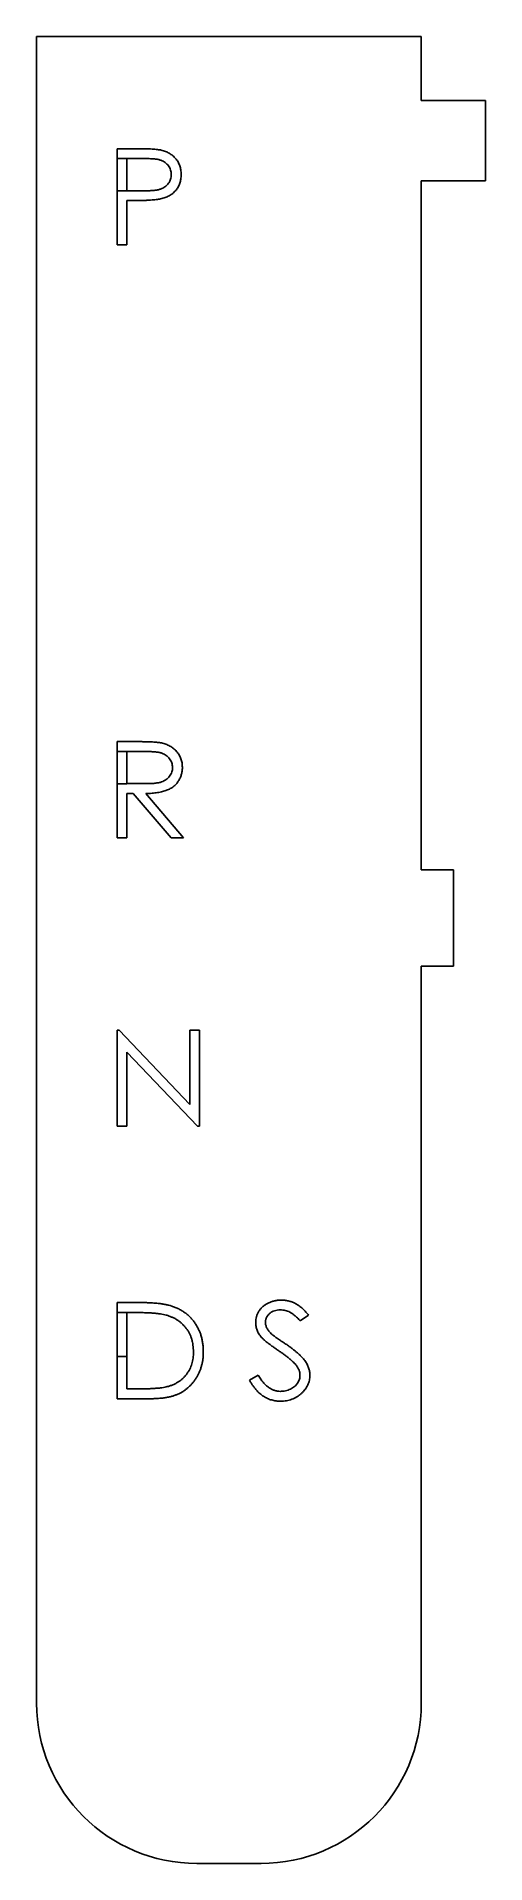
# Model space of a CAD drawing. Header units: millimetres. Extents: x -12 to 16, y -62 to 52.
import ezdxf

# ---------------------------------------------------------------- set-up
doc = ezdxf.new("R2010")
doc.units = ezdxf.units.MM

msp = doc.modelspace()

# ---------------------------------------------------------------- linework, layer by layer
at = {"color": 7, "linetype": 'Continuous', "lineweight": 25}
for p, q in [((-12, 52), (12, 52)), ((-12, 52), (-12, -52)), ((12, 52), (12, 48)), ((12, 48), (16, 48)), ((16, 48), (16, 43)), ((-6.98, 39), (-6.98, 45)), ((-6.98, 45), (-5.71, 45)), ((-5.2, 44.38), (-6.98, 44.38)), ((-6.37, 42.37), (-6.37, 44.38)), ((-6.98, 42.37), (-6.37, 42.37)), ((-6.37, 42.38), (-5.25, 42.37)), ((16, 43), (12, 43)), ((12, 43), (12, 0)), ((-6.37, 41.77), (-6.37, 39)), ((-5.91, 41.77), (-6.37, 41.77)), ((-6.37, 39), (-6.98, 39)), ((-6.98, 2), (-6.98, 8)), ((-6.98, 8), (-5.68, 8)), ((-5.18, 7.38), (-6.98, 7.38)), ((-6.37, 5.37), (-6.37, 7.38)), ((-6.98, 5.37), (-6.37, 5.37)), ((-6.37, 5.38), (-5.2, 5.38)), ((-6.37, 4.77), (-6.37, 2)), ((-5.97, 4.77), (-6.37, 4.77)), ((-3.61, 2), (-5.97, 4.77)), ((-5.18, 4.77), (-2.83, 2)), ((-6.37, 2), (-6.98, 2)), ((-2.83, 2), (-3.61, 2)), ((12, 0), (14, 0)), ((14, 0), (14, -6)), ((12, -6), (14, -6)), ((12, -6), (12, -52)), ((-6.98, -16), (-6.98, -10)), ((-6.98, -10), (-6.85, -10)), ((-6.85, -10), (-2.44, -14.65)), ((-2.44, -10), (-1.83, -10)), ((-2.44, -14.65), (-2.44, -10)), ((-1.83, -10), (-1.83, -16)), ((-6.37, -11.37), (-6.37, -16)), ((-1.97, -16), (-6.37, -11.37)), ((-6.37, -16), (-6.98, -16)), ((-1.83, -16), (-1.97, -16)), ((-6.98, -33), (-6.98, -27)), ((-6.98, -27), (-5.66, -27)), ((-5.91, -27.62), (-6.98, -27.62)), ((-6.37, -27.62), (-6.37, -32.38)), ((4.97, -27.78), (4.45, -28.15)), ((-6.98, -30.37), (-6.37, -30.37)), ((1.28, -31.84), (1.83, -31.54)), ((-4.95, -33), (-6.98, -33)), ((-6.37, -32.38), (-5.62, -32.38)), ((-2, -62), (2, -62))]:
    msp.add_line(p, q, dxfattribs=at)
for centre, start, end in [((-2, -52), 180, 270), ((2, -52), 270, 0)]:
    msp.add_arc(centre, 10, start, end, dxfattribs=at)
for points, knots in [([(-5.71, 45), (-5.62, 45), (-5.45, 45), (-5.21, 44.99), (-4.99, 44.99), (-4.79, 44.98), (-4.62, 44.97), (-4.47, 44.95), (-4.34, 44.93), (-4.26, 44.92), (-4.23, 44.91)], [0, 0, 0, 0, 0.177301, 0.339251, 0.486676, 0.618797, 0.736466, 0.839015, 0.926488, 1, 1, 1, 1]), ([(-4.23, 44.91), (-4.18, 44.9), (-4.09, 44.88), (-3.96, 44.83), (-3.84, 44.78), (-3.73, 44.72), (-3.62, 44.65), (-3.51, 44.57), (-3.42, 44.48), (-3.33, 44.39), (-3.25, 44.29), (-3.17, 44.18), (-3.12, 44.06), (-3.06, 43.94), (-3.03, 43.81), (-3, 43.68), (-2.98, 43.54), (-2.98, 43.44), (-2.98, 43.39)], [0, 0, 0, 0, 0.065288, 0.128507, 0.190541, 0.251751, 0.312514, 0.372767, 0.433371, 0.494708, 0.556001, 0.616597, 0.677546, 0.738403, 0.80113, 0.86496, 0.931246, 1, 1, 1, 1]), ([(-5.25, 42.37), (-5.2, 42.37), (-5.09, 42.37), (-4.94, 42.38), (-4.8, 42.39), (-4.67, 42.4), (-4.56, 42.41), (-4.45, 42.43), (-4.35, 42.45), (-4.24, 42.49), (-4.12, 42.54), (-3.99, 42.62), (-3.87, 42.72), (-3.77, 42.84), (-3.69, 42.96), (-3.64, 43.1), (-3.6, 43.24), (-3.6, 43.34), (-3.6, 43.39)], [0, 0, 0, 0, 0.074246, 0.143085, 0.206526, 0.265737, 0.319705, 0.368438, 0.412795, 0.452691, 0.525807, 0.596119, 0.664629, 0.732782, 0.800662, 0.866467, 0.932673, 1, 1, 1, 1]), ([(-3.6, 43.39), (-3.6, 43.44), (-3.6, 43.53), (-3.64, 43.67), (-3.69, 43.81), (-3.77, 43.93), (-3.87, 44.05), (-3.98, 44.14), (-4.11, 44.22), (-4.22, 44.27), (-4.33, 44.31), (-4.42, 44.33), (-4.52, 44.35), (-4.64, 44.36), (-4.76, 44.37), (-4.9, 44.38), (-5.05, 44.38), (-5.15, 44.38), (-5.2, 44.38)], [0, 0, 0, 0, 0.06748, 0.134395, 0.201473, 0.270721, 0.340365, 0.408731, 0.477802, 0.548635, 0.587307, 0.630558, 0.678958, 0.732653, 0.791241, 0.855287, 0.924857, 1, 1, 1, 1]), ([(-2.98, 43.39), (-2.98, 43.34), (-2.98, 43.24), (-3, 43.1), (-3.03, 42.97), (-3.06, 42.84), (-3.11, 42.72), (-3.17, 42.6), (-3.24, 42.49), (-3.32, 42.39), (-3.41, 42.3), (-3.51, 42.21), (-3.61, 42.13), (-3.73, 42.07), (-3.85, 42), (-3.98, 41.95), (-4.12, 41.9), (-4.22, 41.88), (-4.27, 41.87)], [0, 0, 0, 0, 0.06801, 0.13313, 0.196208, 0.257241, 0.317275, 0.376347, 0.435518, 0.494897, 0.554315, 0.614207, 0.674667, 0.736178, 0.798707, 0.863365, 0.930298, 1, 1, 1, 1]), ([(-4.27, 41.87), (-4.31, 41.86), (-4.39, 41.84), (-4.54, 41.82), (-4.71, 41.81), (-4.9, 41.79), (-5.12, 41.78), (-5.36, 41.77), (-5.62, 41.77), (-5.81, 41.77), (-5.91, 41.77)], [0, 0, 0, 0, 0.075103, 0.164394, 0.26794, 0.38514, 0.517573, 0.663817, 0.824613, 1, 1, 1, 1]), ([(-5.68, 8), (-5.6, 8), (-5.43, 8), (-5.19, 8), (-4.97, 7.99), (-4.78, 7.98), (-4.61, 7.97), (-4.45, 7.96), (-4.33, 7.94), (-4.25, 7.93), (-4.21, 7.92)], [0, 0, 0, 0, 0.176792, 0.338937, 0.485665, 0.61777, 0.73537, 0.838413, 0.926329, 1, 1, 1, 1]), ([(-3.52, 6.4), (-3.52, 6.44), (-3.53, 6.54), (-3.56, 6.68), (-3.62, 6.81), (-3.7, 6.94), (-3.8, 7.05), (-3.91, 7.14), (-4.04, 7.22), (-4.16, 7.27), (-4.27, 7.31), (-4.36, 7.33), (-4.47, 7.35), (-4.59, 7.36), (-4.72, 7.37), (-4.86, 7.38), (-5.01, 7.38), (-5.12, 7.38), (-5.18, 7.38)], [0, 0, 0, 0, 0.066372, 0.13161, 0.197257, 0.264984, 0.333739, 0.401841, 0.470377, 0.541016, 0.579556, 0.623678, 0.672339, 0.726759, 0.787091, 0.852245, 0.923383, 1, 1, 1, 1]), ([(-4.21, 7.92), (-4.16, 7.91), (-4.07, 7.89), (-3.94, 7.84), (-3.81, 7.79), (-3.68, 7.73), (-3.57, 7.66), (-3.46, 7.58), (-3.36, 7.49), (-3.27, 7.39), (-3.18, 7.29), (-3.11, 7.18), (-3.04, 7.06), (-2.99, 6.94), (-2.95, 6.81), (-2.92, 6.68), (-2.91, 6.54), (-2.91, 6.44), (-2.9, 6.4)], [0, 0, 0, 0, 0.066873, 0.131787, 0.195458, 0.257727, 0.319272, 0.380693, 0.441939, 0.503825, 0.5652, 0.626255, 0.686341, 0.74654, 0.807637, 0.869599, 0.933902, 1, 1, 1, 1]), ([(-5.2, 5.38), (-5.15, 5.38), (-5.04, 5.38), (-4.89, 5.38), (-4.75, 5.39), (-4.62, 5.4), (-4.5, 5.42), (-4.39, 5.44), (-4.29, 5.46), (-4.18, 5.49), (-4.05, 5.55), (-3.92, 5.63), (-3.8, 5.73), (-3.7, 5.84), (-3.62, 5.97), (-3.56, 6.11), (-3.52, 6.25), (-3.52, 6.35), (-3.52, 6.4)], [0, 0, 0, 0, 0.073424, 0.142041, 0.205318, 0.264411, 0.318317, 0.367667, 0.412583, 0.453228, 0.527731, 0.598654, 0.667225, 0.73533, 0.802743, 0.867819, 0.933419, 1, 1, 1, 1]), ([(-2.9, 6.4), (-2.9, 6.35), (-2.91, 6.27), (-2.92, 6.16), (-2.94, 6.04), (-2.97, 5.93), (-3, 5.83), (-3.05, 5.72), (-3.1, 5.62), (-3.18, 5.5), (-3.29, 5.35), (-3.46, 5.19), (-3.66, 5.06), (-3.85, 4.98), (-4.01, 4.92), (-4.14, 4.88), (-4.29, 4.85), (-4.45, 4.82), (-4.62, 4.8), (-4.79, 4.78), (-4.99, 4.77), (-5.12, 4.77), (-5.18, 4.77)], [0, 0, 0, 0, 0.038286, 0.075612, 0.11218, 0.147745, 0.183212, 0.218338, 0.253758, 0.288982, 0.359873, 0.431215, 0.504987, 0.582775, 0.624244, 0.668485, 0.71546, 0.765856, 0.81934, 0.876011, 0.936334, 1, 1, 1, 1]), ([(-5.66, -27), (-5.54, -27), (-5.32, -27), (-5, -27.01), (-4.7, -27.03), (-4.43, -27.05), (-4.18, -27.08), (-3.95, -27.12), (-3.75, -27.16), (-3.63, -27.2), (-3.57, -27.22)], [0, 0, 0, 0, 0.164811, 0.318238, 0.459806, 0.590205, 0.70895, 0.816853, 0.913616, 1, 1, 1, 1]), ([(-3.57, -27.22), (-3.5, -27.24), (-3.35, -27.3), (-3.13, -27.39), (-2.93, -27.51), (-2.74, -27.63), (-2.57, -27.77), (-2.4, -27.92), (-2.25, -28.09), (-2.12, -28.28), (-2, -28.47), (-1.89, -28.67), (-1.8, -28.88), (-1.72, -29.1), (-1.67, -29.33), (-1.63, -29.57), (-1.6, -29.82), (-1.6, -29.99), (-1.6, -30.08)], [0, 0, 0, 0, 0.064442, 0.127373, 0.188882, 0.249214, 0.30942, 0.369063, 0.429458, 0.49034, 0.551671, 0.612849, 0.674412, 0.736484, 0.799857, 0.864821, 0.931422, 1, 1, 1, 1]), ([(1.67, -28.25), (1.67, -28.18), (1.67, -28.06), (1.71, -27.87), (1.78, -27.7), (1.87, -27.53), (1.98, -27.38), (2.11, -27.24), (2.27, -27.13), (2.45, -27.03), (2.64, -26.95), (2.83, -26.89), (3.04, -26.85), (3.18, -26.85), (3.25, -26.85)], [0, 0, 0, 0, 0.080663, 0.159772, 0.23792, 0.317221, 0.397282, 0.478311, 0.560104, 0.64589, 0.733294, 0.820954, 0.909203, 1, 1, 1, 1]), ([(3.25, -26.85), (3.33, -26.85), (3.48, -26.85), (3.7, -26.89), (3.92, -26.96), (4.09, -27.03), (4.22, -27.1), (4.33, -27.17), (4.43, -27.25), (4.54, -27.33), (4.65, -27.43), (4.75, -27.54), (4.86, -27.66), (4.94, -27.74), (4.97, -27.78)], [0, 0, 0, 0, 0.111965, 0.22245, 0.331017, 0.44101, 0.498186, 0.558079, 0.621972, 0.689695, 0.760886, 0.836182, 0.916133, 1, 1, 1, 1]), ([(-3.92, -27.78), (-3.97, -27.77), (-4.09, -27.74), (-4.28, -27.71), (-4.49, -27.68), (-4.73, -27.66), (-4.99, -27.64), (-5.27, -27.63), (-5.58, -27.62), (-5.8, -27.62), (-5.91, -27.62)], [0, 0, 0, 0, 0.083954, 0.179034, 0.286188, 0.404975, 0.535464, 0.678393, 0.833224, 1, 1, 1, 1]), ([(-2.21, -30.07), (-2.21, -30), (-2.22, -29.87), (-2.24, -29.66), (-2.27, -29.47), (-2.32, -29.28), (-2.38, -29.1), (-2.46, -28.93), (-2.55, -28.77), (-2.66, -28.61), (-2.78, -28.47), (-2.91, -28.33), (-3.05, -28.21), (-3.2, -28.1), (-3.36, -28), (-3.54, -27.92), (-3.72, -27.84), (-3.85, -27.8), (-3.92, -27.78)], [0, 0, 0, 0, 0.068125, 0.13382, 0.197536, 0.259914, 0.321312, 0.382071, 0.442684, 0.503438, 0.564017, 0.624271, 0.684405, 0.745103, 0.806354, 0.868991, 0.933435, 1, 1, 1, 1]), ([(2.02, -29.16), (1.99, -29.12), (1.94, -29.06), (1.86, -28.95), (1.8, -28.84), (1.75, -28.72), (1.71, -28.61), (1.69, -28.49), (1.67, -28.37), (1.67, -28.29), (1.67, -28.25)], [0, 0, 0, 0, 0.13525, 0.265159, 0.391492, 0.51576, 0.636543, 0.757439, 0.87855, 1, 1, 1, 1]), ([(3.21, -27.46), (3.14, -27.46), (3.02, -27.47), (2.84, -27.51), (2.68, -27.58), (2.56, -27.66), (2.48, -27.74), (2.43, -27.8), (2.38, -27.86), (2.34, -27.93), (2.31, -27.99), (2.3, -28.07), (2.28, -28.14), (2.28, -28.2), (2.28, -28.22)], [0, 0, 0, 0, 0.146686, 0.282363, 0.410636, 0.537156, 0.599428, 0.657962, 0.715789, 0.772041, 0.8284, 0.884154, 0.941576, 1, 1, 1, 1]), ([(2.28, -28.22), (2.28, -28.25), (2.28, -28.32), (2.3, -28.41), (2.33, -28.51), (2.37, -28.6), (2.43, -28.7), (2.5, -28.79), (2.59, -28.9), (2.66, -28.96), (2.7, -29)], [0, 0, 0, 0, 0.105915, 0.211928, 0.319381, 0.430076, 0.549063, 0.683049, 0.83273, 1, 1, 1, 1]), ([(4.45, -28.15), (4.42, -28.12), (4.36, -28.05), (4.27, -27.96), (4.18, -27.88), (4.1, -27.8), (4.02, -27.74), (3.94, -27.68), (3.87, -27.64), (3.78, -27.58), (3.66, -27.53), (3.51, -27.49), (3.36, -27.47), (3.26, -27.46), (3.21, -27.46)], [0, 0, 0, 0, 0.093875, 0.181902, 0.26357, 0.339537, 0.410008, 0.474377, 0.533669, 0.587202, 0.688819, 0.7904, 0.894202, 1, 1, 1, 1]), ([(3.06, -29.98), (2.99, -29.93), (2.87, -29.85), (2.69, -29.72), (2.53, -29.6), (2.39, -29.49), (2.27, -29.4), (2.17, -29.31), (2.09, -29.23), (2.04, -29.18), (2.02, -29.16)], [0, 0, 0, 0, 0.18207, 0.347863, 0.497116, 0.62968, 0.747065, 0.846688, 0.931326, 1, 1, 1, 1]), ([(2.7, -29), (2.71, -29.01), (2.75, -29.04), (2.81, -29.08), (2.89, -29.14), (2.98, -29.21), (3.1, -29.29), (3.23, -29.38), (3.39, -29.48), (3.5, -29.56), (3.55, -29.59)], [0, 0, 0, 0, 0.05243, 0.12487, 0.217393, 0.333248, 0.468284, 0.62441, 0.801329, 1, 1, 1, 1]), ([(3.55, -29.59), (3.62, -29.64), (3.76, -29.73), (3.94, -29.87), (4.12, -30.01), (4.27, -30.14), (4.41, -30.26), (4.53, -30.39), (4.64, -30.5), (4.73, -30.62), (4.81, -30.73), (4.87, -30.85), (4.93, -30.96), (4.97, -31.07), (5.01, -31.19), (5.03, -31.3), (5.05, -31.42), (5.05, -31.49), (5.05, -31.53)], [0, 0, 0, 0, 0.098626, 0.190396, 0.27642, 0.356419, 0.429851, 0.497539, 0.56, 0.61687, 0.66997, 0.721089, 0.770438, 0.818248, 0.864636, 0.910415, 0.955163, 1, 1, 1, 1]), ([(-1.6, -30.08), (-1.6, -30.15), (-1.6, -30.3), (-1.62, -30.51), (-1.65, -30.72), (-1.7, -30.92), (-1.76, -31.12), (-1.83, -31.31), (-1.91, -31.49), (-2.01, -31.66), (-2.12, -31.83), (-2.23, -31.98), (-2.36, -32.13), (-2.49, -32.26), (-2.63, -32.38), (-2.77, -32.49), (-2.93, -32.59), (-3.09, -32.68), (-3.27, -32.75), (-3.46, -32.82), (-3.66, -32.88), (-3.89, -32.92), (-4.13, -32.96), (-4.39, -32.98), (-4.66, -33), (-4.85, -33), (-4.95, -33)], [0, 0, 0, 0, 0.0439522, 0.0866548, 0.1282384, 0.1690934, 0.2092887, 0.2492052, 0.2887326, 0.3281779, 0.3671767, 0.4051756, 0.4427333, 0.4791751, 0.5157035, 0.55166, 0.587762, 0.6242108, 0.6618525, 0.7015849, 0.7440988, 0.7891849, 0.8372149, 0.8882825, 0.9425189, 1, 1, 1, 1]), ([(-3.77, -32.23), (-3.71, -32.21), (-3.59, -32.17), (-3.43, -32.11), (-3.27, -32.02), (-3.12, -31.93), (-2.98, -31.83), (-2.85, -31.71), (-2.73, -31.59), (-2.63, -31.45), (-2.53, -31.31), (-2.44, -31.15), (-2.37, -30.99), (-2.31, -30.83), (-2.27, -30.65), (-2.24, -30.46), (-2.21, -30.27), (-2.21, -30.14), (-2.21, -30.07)], [0, 0, 0, 0, 0.064994, 0.128039, 0.189821, 0.250342, 0.310117, 0.370011, 0.429522, 0.490253, 0.551202, 0.611903, 0.672978, 0.735065, 0.798516, 0.863549, 0.930483, 1, 1, 1, 1]), ([(4.21, -30.93), (4.18, -30.9), (4.12, -30.83), (4.02, -30.72), (3.9, -30.61), (3.76, -30.49), (3.61, -30.37), (3.44, -30.24), (3.26, -30.11), (3.13, -30.02), (3.06, -29.98)], [0, 0, 0, 0, 0.089345, 0.188053, 0.296997, 0.416965, 0.546483, 0.686687, 0.837824, 1, 1, 1, 1]), ([(3.22, -33.15), (3.18, -33.15), (3.08, -33.15), (2.94, -33.14), (2.8, -33.11), (2.67, -33.08), (2.53, -33.04), (2.41, -32.99), (2.28, -32.92), (2.16, -32.85), (2.04, -32.77), (1.92, -32.68), (1.81, -32.57), (1.7, -32.45), (1.59, -32.31), (1.48, -32.17), (1.38, -32.01), (1.31, -31.9), (1.28, -31.84)], [0, 0, 0, 0, 0.058848, 0.116018, 0.172675, 0.228791, 0.284438, 0.340492, 0.396359, 0.453216, 0.511196, 0.572005, 0.634927, 0.700977, 0.770371, 0.843383, 0.919556, 1, 1, 1, 1]), ([(1.83, -31.54), (1.88, -31.62), (1.97, -31.77), (2.13, -31.97), (2.3, -32.15), (2.47, -32.29), (2.64, -32.4), (2.82, -32.48), (3.01, -32.53), (3.14, -32.54), (3.21, -32.54)], [0, 0, 0, 0, 0.156628, 0.301298, 0.434434, 0.557523, 0.673586, 0.783874, 0.891702, 1, 1, 1, 1]), ([(3.21, -32.54), (3.26, -32.54), (3.37, -32.53), (3.53, -32.51), (3.69, -32.46), (3.83, -32.4), (3.97, -32.33), (4.09, -32.24), (4.2, -32.14), (4.28, -32.03), (4.35, -31.91), (4.4, -31.78), (4.43, -31.65), (4.43, -31.57), (4.43, -31.52)], [0, 0, 0, 0, 0.093111, 0.184613, 0.274865, 0.365871, 0.454874, 0.53986, 0.620498, 0.699916, 0.77771, 0.852709, 0.925816, 1, 1, 1, 1]), ([(5.05, -31.53), (5.05, -31.58), (5.05, -31.69), (5.02, -31.85), (4.98, -32), (4.92, -32.14), (4.84, -32.29), (4.75, -32.42), (4.64, -32.55), (4.52, -32.67), (4.38, -32.79), (4.24, -32.88), (4.09, -32.97), (3.93, -33.03), (3.76, -33.09), (3.59, -33.13), (3.41, -33.15), (3.29, -33.15), (3.22, -33.15)], [0, 0, 0, 0, 0.059475, 0.117842, 0.17526, 0.233122, 0.291812, 0.351805, 0.413777, 0.478655, 0.543805, 0.608226, 0.671511, 0.735065, 0.798844, 0.864227, 0.930804, 1, 1, 1, 1]), ([(4.43, -31.52), (4.43, -31.47), (4.43, -31.37), (4.38, -31.22), (4.31, -31.07), (4.24, -30.98), (4.21, -30.93)], [0, 0, 0, 0, 0.232957, 0.473891, 0.72562, 1, 1, 1, 1]), ([(-5.62, -32.38), (-5.51, -32.38), (-5.31, -32.38), (-5.01, -32.38), (-4.74, -32.36), (-4.5, -32.35), (-4.28, -32.33), (-4.09, -32.3), (-3.92, -32.27), (-3.82, -32.24), (-3.77, -32.23)], [0, 0, 0, 0, 0.172242, 0.330979, 0.475621, 0.607527, 0.725505, 0.829603, 0.921459, 1, 1, 1, 1])]:
    msp.add_open_spline(points, degree=3, knots=knots, dxfattribs=at)

doc.saveas('drawing.dxf')
